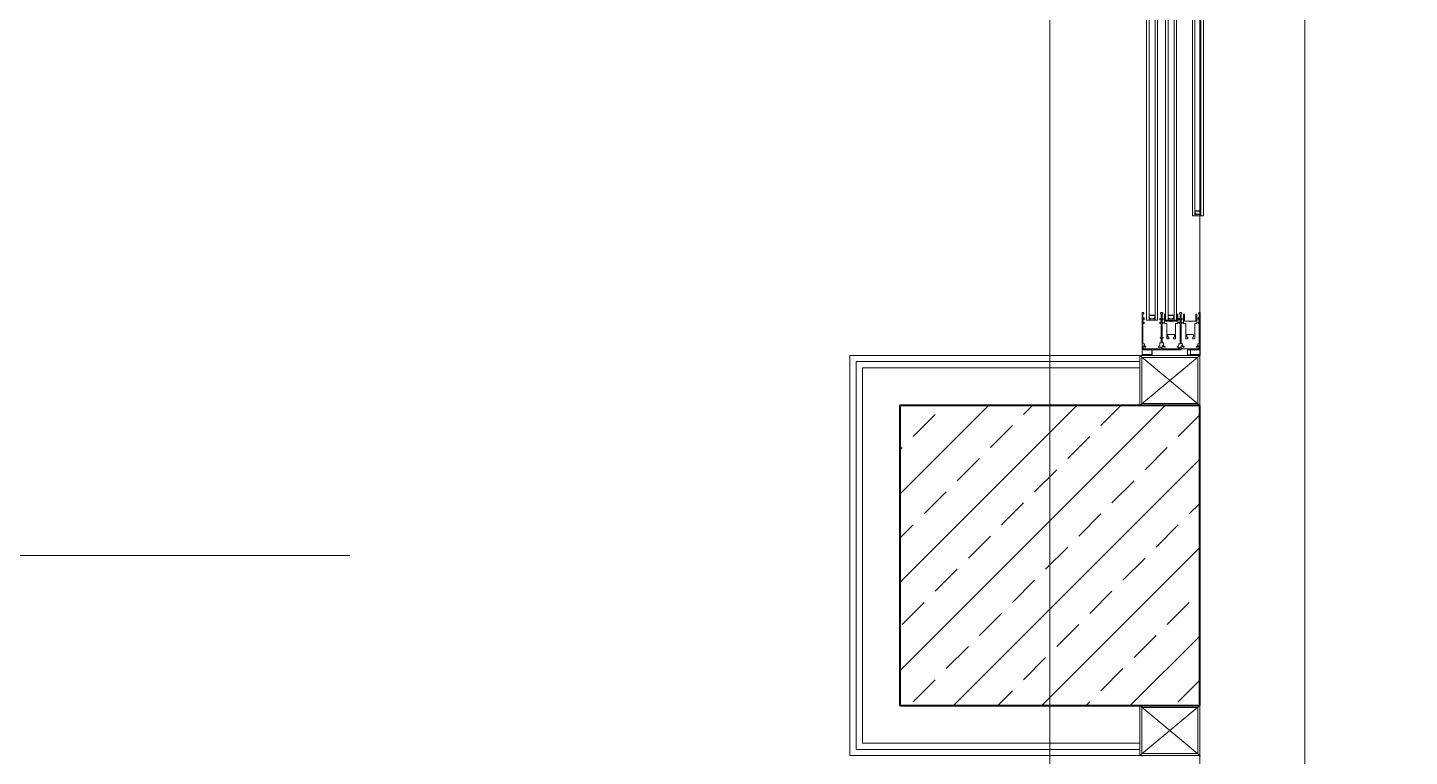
# Model space of a CAD drawing. Header units: centimetres. Extents: x 405464 to 563355, y 50011 to 66875.
# Drawn here: x 518093.8 to 518370.2, y 54729.2 to 54874.9 of the extents above; entities that cross this region are included whole.
import ezdxf
from ezdxf.enums import TextEntityAlignment as Align

# ---------------------------------------------------------------- set-up
doc = ezdxf.new("R2010")
doc.units = ezdxf.units.CM
doc.linetypes.add('DASHDOT', pattern=[25.4, 12.7, -6.35, 0, -6.35])
doc.layers.get('0').update_dxf_attribs({"lineweight": 9})
for name, color, linetype, lineweight in [('0-KRCN-MİMARİ-220526', 8, 'Continuous', 9), ('A_Aks', 30, 'DASHDOT', 9), ('A_Betonarme', 6, 'Continuous', 40), ('A_Betonarme_Tarama', 254, 'Continuous', 9), ('A_Pencere Doğrama-Ex', 140, 'Continuous', 15), ('D_Merkez', 51, 'Continuous', 13), ('D_Profil', 155, 'Continuous', 15), ('G_0.09', 254, 'Continuous', 9), ('M00_Mahal_No$0$MH_Alan', 51, 'Continuous', 9)]:
    doc.layers.add(name, color=color, linetype=linetype, lineweight=lineweight)
doc.layers.add('DV_alçıpanel_duvar_yeni', color=1, linetype='Continuous', lineweight=20, true_color=0xff0000)
doc.styles.add('M00_Mahal_No$0$Kalin01', font='swissk.ttf')
doc.styles.add('M00_Mahal_No$0$Normal', font='swiss.ttf')
doc.styles.add('MAHAL', font='swissc.ttf')

# ---------------------------------------------------------------- blocks, each defined once
blk = doc.blocks.new('1_etap')
at = {"color": 8}
for p, q in [((1428.46, 2498.52), (1428.46, 2490.17)), ((1428.65, 2498.55), (1428.49, 2498.55)), ((1428.64, 2498.22), (1428.78, 2498.36)), ((1428.64, 2497.38), (1428.64, 2498.22)), ((1428.64, 2496.54), (1428.64, 2497.21)), ((1428.64, 2492.31), (1428.64, 2496.37)), ((1428.78, 2498.43), (1428.67, 2498.54)), ((1428.74, 2497.35), (1428.67, 2497.35)), ((1428.67, 2497.23), (1428.74, 2497.23)), ((1428.74, 2496.51), (1428.67, 2496.51)), ((1428.67, 2496.39), (1428.84, 2496.39)), ((1428.77, 2497.48), (1428.77, 2497.38)), ((1428.77, 2497.21), (1428.77, 2497.11)), ((1428.77, 2496.64), (1428.77, 2496.54)), ((1428.84, 2497.5), (1428.79, 2497.5)), ((1428.79, 2497.08), (1428.84, 2497.08)), ((1428.84, 2496.66), (1428.79, 2496.66)), ((1428.89, 2497.13), (1428.89, 2497.45)), ((1428.89, 2496.44), (1428.89, 2496.61)), ((1432.03, 2497.13), (1432.03, 2497.35)), ((1432.03, 2497.35), (1432.25, 2497.35)), ((1432.03, 2496.44), (1432.03, 2496.61)), ((1432.13, 2497.08), (1432.08, 2497.08)), ((1432.08, 2496.66), (1432.13, 2496.66)), ((1432.25, 2496.39), (1432.08, 2496.39)), ((1432.14, 2498.43), (1432.25, 2498.54)), ((1432.28, 2498.22), (1432.14, 2498.36)), ((1432.15, 2497.21), (1432.15, 2497.11)), ((1432.15, 2496.64), (1432.15, 2496.54)), ((1432.25, 2497.23), (1432.18, 2497.23)), ((1432.18, 2496.51), (1432.25, 2496.51)), ((1432.27, 2498.55), (1432.46, 2498.55)), ((1432.28, 2497.38), (1432.28, 2498.22)), ((1432.28, 2496.54), (1432.28, 2497.21)), ((1432.28, 2493.58), (1432.28, 2496.37)), ((1432.59, 2498.36), (1432.46, 2498.22)), ((1432.46, 2497.38), (1432.46, 2498.22)), ((1432.46, 2496.54), (1432.46, 2497.21)), ((1432.46, 2493.58), (1432.46, 2496.37)), ((1432.48, 2498.54), (1432.59, 2498.43)), ((1432.7, 2497.35), (1432.48, 2497.35)), ((1432.48, 2497.23), (1432.56, 2497.23)), ((1432.56, 2496.51), (1432.48, 2496.51)), ((1432.48, 2496.39), (1432.65, 2496.39)), ((1432.58, 2497.21), (1432.58, 2497.11)), ((1432.58, 2496.64), (1432.58, 2496.54)), ((1432.61, 2497.08), (1432.65, 2497.08)), ((1432.65, 2496.66), (1432.61, 2496.66)), ((1432.7, 2497.13), (1432.7, 2497.35)), ((1432.7, 2496.44), (1432.7, 2496.61)), ((1432.95, 2496.4), (1432.95, 2498.2)), ((1433, 2498.25), (1433.13, 2498.25)), ((1433.38, 2496.35), (1433, 2496.35)), ((1433.16, 2498.22), (1433.16, 2496.89)), ((1433.18, 2496.85), (1434.18, 2496.85)), ((1433.38, 2493.37), (1433.38, 2496.35)), ((1434.2, 2496.83), (1434.2, 2496.81)), ((1434.22, 2496.79), (1434.33, 2496.79)), ((1434.35, 2496.81), (1434.35, 2496.83)), ((1434.37, 2496.85), (1435.36, 2496.85)), ((1435.54, 2496.35), (1435.16, 2496.35)), ((1435.16, 2496.35), (1435.16, 2493.37)), ((1435.39, 2496.89), (1435.39, 2498.22)), ((1435.42, 2498.25), (1435.54, 2498.25)), ((1435.59, 2498.2), (1435.59, 2496.4)), ((1436.06, 2497.35), (1435.84, 2497.35)), ((1435.84, 2497.35), (1435.84, 2497.13)), ((1435.84, 2496.61), (1435.84, 2496.44)), ((1435.89, 2497.08), (1435.94, 2497.08)), ((1435.94, 2496.66), (1435.89, 2496.66)), ((1435.89, 2496.39), (1436.06, 2496.39)), ((1435.95, 2498.43), (1436.06, 2498.54)), ((1436.09, 2498.22), (1435.95, 2498.36)), ((1435.96, 2497.11), (1435.96, 2497.21)), ((1435.96, 2496.54), (1435.96, 2496.64)), ((1435.99, 2497.23), (1436.06, 2497.23)), ((1436.06, 2496.51), (1435.99, 2496.51)), ((1436.08, 2498.55), (1436.28, 2498.55)), ((1436.09, 2498.22), (1436.09, 2497.38)), ((1436.09, 2497.21), (1436.09, 2496.54)), ((1436.09, 2496.37), (1436.09, 2492.31)), ((1436.41, 2498.36), (1436.27, 2498.22)), ((1436.27, 2498.22), (1436.27, 2497.37)), ((1436.27, 2497.21), (1436.27, 2496.53)), ((1436.27, 2496.37), (1436.27, 2492.31)), ((1436.29, 2497.35), (1436.51, 2497.35)), ((1436.37, 2497.23), (1436.29, 2497.23)), ((1436.29, 2496.51), (1436.37, 2496.51)), ((1436.46, 2496.39), (1436.29, 2496.39)), ((1436.3, 2498.54), (1436.41, 2498.43)), ((1436.39, 2497.11), (1436.39, 2497.21)), ((1436.39, 2496.54), (1436.39, 2496.64)), ((1436.46, 2497.08), (1436.42, 2497.08)), ((1436.42, 2496.66), (1436.46, 2496.66)), ((1436.51, 2497.35), (1436.51, 2497.13)), ((1436.51, 2496.61), (1436.51, 2496.44)), ((1436.77, 2496.4), (1436.77, 2498.2)), ((1436.82, 2498.25), (1436.94, 2498.25)), ((1437.2, 2496.35), (1436.82, 2496.35)), ((1436.97, 2498.22), (1436.97, 2496.89)), ((1437, 2496.85), (1437.99, 2496.85)), ((1437.2, 2493.37), (1437.2, 2496.35)), ((1438.01, 2496.83), (1438.01, 2496.81)), ((1438.03, 2496.79), (1438.14, 2496.79)), ((1438.16, 2496.81), (1438.16, 2496.83)), ((1438.18, 2496.85), (1439.17, 2496.85)), ((1439.35, 2496.35), (1438.98, 2496.35)), ((1438.98, 2496.35), (1438.98, 2493.37)), ((1439.2, 2496.89), (1439.2, 2498.22)), ((1439.23, 2498.25), (1439.35, 2498.25)), ((1439.4, 2498.2), (1439.4, 2496.4)), ((1439.66, 2497.13), (1439.66, 2497.45)), ((1439.66, 2496.44), (1439.66, 2496.61)), ((1439.71, 2497.5), (1439.75, 2497.5)), ((1439.75, 2497.08), (1439.71, 2497.08)), ((1439.71, 2496.66), (1439.75, 2496.66)), ((1439.88, 2496.39), (1439.71, 2496.39)), ((1439.77, 2498.43), (1439.88, 2498.54)), ((1439.9, 2498.22), (1439.77, 2498.36)), ((1439.78, 2497.48), (1439.78, 2497.38)), ((1439.78, 2497.21), (1439.78, 2497.11)), ((1439.78, 2496.64), (1439.78, 2496.54)), ((1439.8, 2497.35), (1439.88, 2497.35)), ((1439.88, 2497.23), (1439.8, 2497.23)), ((1439.8, 2496.51), (1439.88, 2496.51)), ((1439.9, 2498.55), (1440.06, 2498.55)), ((1439.9, 2497.38), (1439.9, 2498.22)), ((1439.9, 2496.54), (1439.9, 2497.21)), ((1439.9, 2492.31), (1439.9, 2496.37)), ((1440.08, 2498.52), (1440.08, 2490.17)), ((1432.08, 2493.43), (1432.08, 2493.53)), ((1432.1, 2493.56), (1432.25, 2493.56)), ((1432.25, 2493.41), (1432.1, 2493.41)), ((1432.28, 2492.51), (1432.28, 2493.38)), ((1432.46, 2492.51), (1432.46, 2493.38)), ((1432.63, 2493.56), (1432.48, 2493.56)), ((1432.48, 2493.41), (1432.63, 2493.41)), ((1432.66, 2493.43), (1432.66, 2493.53)), ((1433.76, 2493.3), (1433.45, 2493.3)), ((1434.94, 2494.16), (1433.6, 2494.16)), ((1433.6, 2494.16), (1433.6, 2493.68)), ((1433.63, 2493.66), (1433.76, 2493.66)), ((1433.78, 2493.64), (1433.78, 2493.32)), ((1434.76, 2493.32), (1434.76, 2493.64)), ((1434.79, 2493.66), (1434.92, 2493.66)), ((1435.09, 2493.3), (1434.79, 2493.3)), ((1434.94, 2493.97), (1434.94, 2494.16)), ((1434.97, 2493.91), (1434.94, 2493.96)), ((1434.94, 2493.87), (1434.97, 2493.91)), ((1434.94, 2493.68), (1434.94, 2493.85)), ((1437.57, 2493.3), (1437.27, 2493.3)), ((1438.76, 2494.16), (1437.42, 2494.16)), ((1437.42, 2494.16), (1437.42, 2493.68)), ((1437.44, 2493.66), (1437.57, 2493.66)), ((1437.6, 2493.64), (1437.6, 2493.32)), ((1438.58, 2493.32), (1438.58, 2493.64)), ((1438.6, 2493.66), (1438.73, 2493.66)), ((1438.91, 2493.3), (1438.6, 2493.3)), ((1438.76, 2493.97), (1438.76, 2494.16)), ((1438.79, 2493.91), (1438.76, 2493.96)), ((1438.76, 2493.87), (1438.79, 2493.91)), ((1438.76, 2493.68), (1438.76, 2493.85)), ((1428.64, 2491.13), (1428.64, 2491.9)), ((1428.65, 2491.48), (1428.65, 2491.24)), ((1428.66, 2491.22), (1428.74, 2491.13)), ((1428.87, 2492.28), (1428.67, 2492.28)), ((1428.67, 2491.93), (1428.76, 2491.93)), ((1429.54, 2491.11), (1428.67, 2491.11)), ((1428.78, 2491.51), (1428.68, 2491.51)), ((1428.76, 2491.13), (1429.58, 2491.13)), ((1428.8, 2491.33), (1428.8, 2491.48)), ((1429.59, 2491.31), (1428.83, 2491.31)), ((1428.92, 2492.24), (1428.89, 2492.27)), ((1428.93, 2492.08), (1428.93, 2492.22)), ((1429.07, 2491.63), (1429.18, 2491.63)), ((1429.23, 2491.68), (1429.23, 2491.73)), ((1429.64, 2491.28), (1429.6, 2491.3)), ((1429.68, 2491.3), (1429.64, 2491.28)), ((1430.68, 2491.31), (1429.69, 2491.31)), ((1429.7, 2491.13), (1430.48, 2491.13)), ((1430.22, 2491.11), (1429.74, 2491.11)), ((1430.38, 2491.01), (1430.23, 2491.1)), ((1430.4, 2490.26), (1430.4, 2490.99)), ((1430.5, 2491.1), (1430.5, 2490.15)), ((1430.7, 2491.13), (1430.7, 2491.28)), ((1430.73, 2491.21), (1430.73, 2491.26)), ((1436.24, 2491.11), (1430.73, 2491.11)), ((1430.76, 2491.29), (1431.18, 2491.29)), ((1436.06, 2491.11), (1430.83, 2491.11)), ((1431.19, 2491.28), (1431.24, 2491.26)), ((1431.24, 2491.26), (1431.28, 2491.28)), ((1431.29, 2491.29), (1432.25, 2491.29)), ((1431.69, 2491.68), (1431.69, 2491.73)), ((1432.25, 2491.63), (1431.74, 2491.63)), ((1431.99, 2492.44), (1432.03, 2492.47)), ((1431.99, 2492.08), (1431.99, 2492.42)), ((1432.05, 2492.48), (1432.25, 2492.48)), ((1432.28, 2491.31), (1432.28, 2491.6)), ((1432.46, 2491.31), (1432.46, 2491.9)), ((1432.69, 2492.48), (1432.48, 2492.48)), ((1432.48, 2491.93), (1432.57, 2491.93)), ((1434.22, 2491.29), (1432.48, 2491.29)), ((1432.74, 2492.44), (1432.7, 2492.47)), ((1432.75, 2492.08), (1432.75, 2492.42)), ((1432.89, 2491.63), (1433, 2491.63)), ((1433.05, 2491.68), (1433.05, 2491.73)), ((1434.27, 2491.26), (1434.23, 2491.28)), ((1434.31, 2491.28), (1434.27, 2491.26)), ((1435.76, 2491.29), (1434.33, 2491.29)), ((1435.5, 2491.73), (1435.5, 2491.68)), ((1435.55, 2491.63), (1435.76, 2491.63)), ((1435.79, 2491.6), (1435.79, 2491.31)), ((1435.8, 2492.22), (1435.8, 2492.08)), ((1435.84, 2492.27), (1435.81, 2492.24)), ((1436.06, 2492.28), (1435.86, 2492.28)), ((1435.94, 2491.47), (1435.94, 2491.29)), ((1435.94, 2491.29), (1435.94, 2491.28)), ((1436.2, 2491.59), (1435.96, 2491.5)), ((1435.97, 2491.26), (1436.03, 2491.26)), ((1436.06, 2491.26), (1436.15, 2491.29)), ((1436.19, 2491.14), (1436.12, 2491.11)), ((1436.26, 2491.47), (1436.26, 2491.13)), ((1436.29, 2491.47), (1436.26, 2491.47)), ((1436.27, 2491.9), (1436.27, 2491.68)), ((1436.29, 2492.28), (1436.5, 2492.28)), ((1436.39, 2491.93), (1436.29, 2491.93)), ((1438.57, 2491.31), (1436.46, 2491.31)), ((1436.52, 2492.27), (1436.55, 2492.24)), ((1436.56, 2492.22), (1436.56, 2492.08)), ((1436.81, 2491.63), (1436.7, 2491.63)), ((1436.86, 2491.73), (1436.86, 2491.68)), ((1437.53, 2490.15), (1437.53, 2491.1)), ((1437.56, 2491.13), (1438.84, 2491.13)), ((1438.15, 2490.26), (1438.15, 2490.99)), ((1438.16, 2491.01), (1438.32, 2491.1)), ((1438.33, 2491.11), (1438.81, 2491.11)), ((1438.63, 2491.28), (1438.59, 2491.3)), ((1438.67, 2491.3), (1438.63, 2491.28)), ((1439.72, 2491.31), (1438.68, 2491.31)), ((1438.96, 2491.13), (1439.78, 2491.13)), ((1439, 2491.11), (1439.88, 2491.11)), ((1439.31, 2491.68), (1439.31, 2491.73)), ((1439.47, 2491.63), (1439.36, 2491.63)), ((1439.61, 2492.08), (1439.61, 2492.22)), ((1439.62, 2492.24), (1439.66, 2492.27)), ((1439.67, 2492.28), (1439.88, 2492.28)), ((1439.74, 2491.48), (1439.74, 2491.33)), ((1439.87, 2491.51), (1439.77, 2491.51)), ((1439.88, 2491.93), (1439.79, 2491.93)), ((1439.8, 2491.13), (1439.89, 2491.22)), ((1439.89, 2491.24), (1439.89, 2491.48)), ((1439.9, 2491.13), (1439.9, 2491.9)), ((1428.46, 2490.02), (1428.46, 2489.97)), ((1428.55, 2490.12), (1428.47, 2490.03)), ((1428.49, 2490.15), (1429.14, 2490.15)), ((1428.49, 2489.95), (1430.54, 2489.95)), ((1429.18, 2490.13), (1428.57, 2490.13)), ((1430.48, 2490.13), (1429.3, 2490.13)), ((1429.34, 2490.15), (1430.22, 2490.15)), ((1430.23, 2490.15), (1430.38, 2490.24)), ((1430.55, 2489.95), (1430.59, 2489.97)), ((1430.62, 2489.97), (1430.66, 2489.95)), ((1430.67, 2489.95), (1433.34, 2489.95)), ((1433.35, 2489.95), (1433.39, 2489.97)), ((1433.41, 2489.97), (1433.45, 2489.95)), ((1433.46, 2489.95), (1435.07, 2489.95)), ((1435.08, 2489.95), (1435.12, 2489.97)), ((1435.14, 2489.97), (1435.18, 2489.95)), ((1435.19, 2489.95), (1436.87, 2489.95)), ((1436.88, 2489.95), (1436.92, 2489.97)), ((1436.94, 2489.97), (1436.98, 2489.95)), ((1436.99, 2489.95), (1440.06, 2489.95)), ((1439.24, 2490.13), (1437.56, 2490.13)), ((1438.32, 2490.15), (1438.16, 2490.24)), ((1439.21, 2490.15), (1438.33, 2490.15)), ((1439.97, 2490.13), (1439.36, 2490.13)), ((1440.06, 2490.15), (1439.4, 2490.15)), ((1440.08, 2490.03), (1439.99, 2490.12)), ((1440.08, 2489.97), (1440.08, 2490.02)), ((1428.46, 2409.96), (1428.46, 2410.01)), ((1428.55, 2409.86), (1428.47, 2409.94)), ((1428.49, 2410.03), (1430.54, 2410.03)), ((1430.55, 2410.03), (1430.59, 2410.01)), ((1430.62, 2410.01), (1430.66, 2410.03)), ((1430.67, 2410.03), (1433.34, 2410.03)), ((1433.35, 2410.03), (1433.39, 2410.01)), ((1433.41, 2410.01), (1433.45, 2410.03)), ((1433.46, 2410.03), (1435.07, 2410.03)), ((1435.08, 2410.03), (1435.12, 2410.01)), ((1435.14, 2410.01), (1435.18, 2410.03)), ((1435.19, 2410.03), (1436.87, 2410.03)), ((1436.88, 2410.03), (1436.92, 2410.01)), ((1436.94, 2410.01), (1436.98, 2410.03)), ((1436.99, 2410.03), (1440.06, 2410.03)), ((1440.08, 2409.94), (1439.99, 2409.86)), ((1440.08, 2410.01), (1440.08, 2409.96))]:
    blk.add_line(p, q, dxfattribs=at)
for points in [[(1439.03, 2517.87), (1439.03, 2886.48), (1438.53, 2886.48), (1438.53, 2517.87)], [(1440.73, 2517.87), (1440.73, 2886.48), (1440.23, 2886.48), (1440.23, 2517.87)], [(1429.86, 2497), (1429.86, 2865.6), (1429.36, 2865.6), (1429.36, 2497)], [(1431.56, 2497), (1431.56, 2865.6), (1431.06, 2865.6), (1431.06, 2497)], [(1433.67, 2497), (1433.67, 2865.6), (1433.17, 2865.6), (1433.17, 2497)], [(1435.37, 2497), (1435.37, 2865.6), (1434.87, 2865.6), (1434.87, 2497)], [(1440.23, 2518.37), (1439.93, 2518.17), (1439.33, 2518.17), (1439.03, 2518.37), (1439.03, 2518.87), (1440.23, 2518.87)], [(1439.03, 2517.87), (1439.03, 2518.17), (1440.23, 2518.17), (1440.23, 2517.87)], [(1440.2, 2518.39), (1439.92, 2518.2), (1439.34, 2518.2), (1439.06, 2518.39), (1439.06, 2518.84), (1440.2, 2518.84)], [(1431.06, 2497.5), (1430.76, 2497.3), (1430.16, 2497.3), (1429.86, 2497.5), (1429.86, 2498), (1431.06, 2498)], [(1429.86, 2497), (1429.86, 2497.3), (1431.06, 2497.3), (1431.06, 2497)], [(1431.03, 2497.51), (1430.75, 2497.33), (1430.17, 2497.33), (1429.89, 2497.51), (1429.89, 2497.97), (1431.03, 2497.97)], [(1434.87, 2497.5), (1434.57, 2497.3), (1433.97, 2497.3), (1433.67, 2497.5), (1433.67, 2498), (1434.87, 2498)], [(1433.67, 2497), (1433.67, 2497.3), (1434.87, 2497.3), (1434.87, 2497)], [(1434.84, 2497.51), (1434.56, 2497.33), (1433.98, 2497.33), (1433.7, 2497.51), (1433.7, 2497.97), (1434.84, 2497.97)]]:
    blk.add_lwpolyline(points, close=True, dxfattribs=at)
at = {"color": 8, "ltscale": 40}
for points in [[(1440, 2480), (1428, 2480), (1428, 2490), (1440, 2490)], [(1440, 2410.03), (1428, 2410.03), (1428, 2420.03), (1440, 2420.03)]]:
    blk.add_lwpolyline(points, close=True, dxfattribs=at)
at = {"color": 8}
for centre, radius, start, end in [((1428.49, 2498.52), 0.025, 90, 180), ((1428.67, 2497.38), 0.025, 180, 270), ((1428.67, 2497.21), 0.025, 90, 180), ((1428.67, 2496.54), 0.025, 180, 270), ((1428.67, 2496.37), 0.025, 90, 180), ((1428.65, 2498.52), 0.025, 45.971, 90), ((1428.74, 2497.38), 0.025, 270, 360), ((1428.74, 2497.21), 0.025, 0, 90), ((1428.74, 2496.54), 0.025, 270, 0), ((1428.79, 2497.48), 0.025, 90, 180), ((1428.79, 2497.11), 0.025, 180, 270), ((1428.79, 2496.64), 0.025, 90, 180), ((1428.74, 2498.39), 0.05, 315, 45.971), ((1428.84, 2497.45), 0.05, 0, 90), ((1428.84, 2497.13), 0.05, 270, 0), ((1428.84, 2496.61), 0.05, 360, 90), ((1428.84, 2496.44), 0.05, 270, 0), ((1432.08, 2497.13), 0.05, 180, 270), ((1432.08, 2496.61), 0.05, 90, 180), ((1432.08, 2496.44), 0.05, 180, 270), ((1432.17, 2498.4), 0.05, 134.029, 225), ((1432.13, 2497.11), 0.025, 270, 0), ((1432.13, 2496.64), 0.025, 0, 90), ((1432.18, 2497.21), 0.025, 90, 180), ((1432.18, 2496.54), 0.025, 180, 270), ((1432.27, 2498.52), 0.025, 90, 134.029), ((1432.25, 2497.38), 0.025, 270, 359.9875), ((1432.25, 2497.21), 0.025, 0, 90), ((1432.25, 2496.54), 0.025, 270, 0), ((1432.25, 2496.37), 0.025, 0, 90), ((1432.46, 2498.52), 0.025, 45.971, 90), ((1432.48, 2497.38), 0.025, 180, 270), ((1432.48, 2497.21), 0.025, 90, 180), ((1432.48, 2496.54), 0.025, 180, 270), ((1432.48, 2496.37), 0.025, 90, 180), ((1432.56, 2497.21), 0.025, 0, 90), ((1432.56, 2496.54), 0.025, 270, 0), ((1432.61, 2497.11), 0.025, 180, 270), ((1432.61, 2496.64), 0.025, 90, 180), ((1432.56, 2498.4), 0.05, 315, 45.971), ((1432.65, 2497.13), 0.05, 270, 0), ((1432.65, 2496.61), 0.05, 0, 90), ((1432.65, 2496.44), 0.05, 270, 0), ((1433, 2498.2), 0.05, 90.0013, 179.9993), ((1433, 2496.4), 0.05, 180, 270), ((1433.13, 2498.22), 0.03, 0, 90), ((1433.16, 2496.86), 0.0195, 127.9912, 307.9912), ((1433.14, 2496.89), 0.02, 320.3363, 0), ((1433.18, 2496.83), 0.02, 90, 115.646), ((1434.18, 2496.83), 0.02, 0, 90), ((1434.22, 2496.81), 0.02, 180, 270), ((1434.33, 2496.81), 0.02, 270, 0), ((1434.37, 2496.83), 0.02, 90, 180), ((1435.36, 2496.83), 0.02, 64.354, 90), ((1435.38, 2496.86), 0.0195, 232.0088, 52.0088), ((1435.42, 2498.22), 0.03, 90, 180), ((1435.41, 2496.89), 0.02, 180, 219.6637), ((1435.54, 2498.2), 0.05, 0, 90), ((1435.54, 2496.4), 0.05, 270, 0), ((1435.89, 2497.13), 0.05, 180, 270), ((1435.89, 2496.61), 0.05, 90, 180), ((1435.89, 2496.44), 0.05, 180, 270), ((1435.99, 2498.4), 0.05, 134.029, 225), ((1435.94, 2497.11), 0.025, 270, 0), ((1435.94, 2496.64), 0.025, 0, 90), ((1435.99, 2497.21), 0.025, 90, 180), ((1435.99, 2496.54), 0.025, 180, 270), ((1436.08, 2498.52), 0.025, 90, 134.029), ((1436.06, 2497.38), 0.025, 270, 0), ((1436.06, 2497.21), 0.025, 0, 90), ((1436.06, 2496.54), 0.025, 270, 0), ((1436.06, 2496.37), 0.025, 0, 90), ((1436.29, 2497.38), 0.025, 183.7532, 270), ((1436.29, 2497.21), 0.025, 90, 176.2469), ((1436.29, 2496.54), 0.025, 183.7531, 270), ((1436.29, 2496.37), 0.025, 90, 176.2469), ((1436.28, 2498.52), 0.025, 45.9709, 89.9999), ((1436.37, 2497.21), 0.025, 0, 90), ((1436.37, 2496.54), 0.025, 270, 0), ((1436.42, 2497.11), 0.025, 180, 270), ((1436.42, 2496.64), 0.025, 90, 180), ((1436.37, 2498.4), 0.05, 315, 45.971), ((1436.46, 2497.13), 0.05, 270, 0), ((1436.46, 2496.61), 0.05, 0, 90), ((1436.46, 2496.44), 0.05, 270, 0), ((1436.82, 2498.2), 0.05, 90.0013, 179.9993), ((1436.82, 2496.4), 0.05, 180, 270), ((1436.94, 2498.22), 0.03, 0, 90), ((1436.98, 2496.86), 0.0195, 127.9912, 307.9912), ((1436.95, 2496.89), 0.02, 320.3363, 0), ((1437, 2496.83), 0.02, 90, 115.646), ((1437.99, 2496.83), 0.02, 0, 90), ((1438.03, 2496.81), 0.02, 180, 270), ((1438.14, 2496.81), 0.02, 270, 0), ((1438.18, 2496.83), 0.02, 90, 180), ((1439.17, 2496.83), 0.02, 64.354, 90), ((1439.19, 2496.86), 0.0195, 232.0088, 52.0088), ((1439.23, 2498.22), 0.03, 90, 180), ((1439.22, 2496.89), 0.02, 180, 219.6637), ((1439.35, 2498.2), 0.05, 0, 90), ((1439.35, 2496.4), 0.05, 270, 0), ((1439.71, 2497.45), 0.05, 90, 180), ((1439.71, 2497.13), 0.05, 180, 270), ((1439.71, 2496.61), 0.05, 90, 180), ((1439.71, 2496.44), 0.05, 180, 270), ((1439.8, 2498.39), 0.05, 134.029, 225), ((1439.75, 2497.48), 0.025, 360, 90), ((1439.75, 2497.11), 0.025, 270, 0), ((1439.75, 2496.64), 0.025, 0, 90), ((1439.8, 2497.38), 0.025, 180, 270), ((1439.8, 2497.21), 0.025, 90, 180), ((1439.8, 2496.54), 0.025, 180, 270), ((1439.9, 2498.52), 0.025, 90, 134.029), ((1439.88, 2497.38), 0.025, 270, 360), ((1439.88, 2497.21), 0.025, 360, 90), ((1439.88, 2496.54), 0.025, 270, 0), ((1439.88, 2496.37), 0.025, 0, 90), ((1440.06, 2498.52), 0.025, 0, 90), ((1432.1, 2493.53), 0.025, 90, 180), ((1432.1, 2493.43), 0.025, 180, 270), ((1432.25, 2493.58), 0.025, 270, 0), ((1432.25, 2493.38), 0.025, 0, 90), ((1432.48, 2493.58), 0.025, 180, 270), ((1432.48, 2493.38), 0.025, 90, 180), ((1432.63, 2493.53), 0.025, 0, 90), ((1432.63, 2493.43), 0.025, 270, 0), ((1433.45, 2493.37), 0.07, 180, 270), ((1433.63, 2493.68), 0.025, 180, 273), ((1433.76, 2493.64), 0.025, 0, 93), ((1433.76, 2493.32), 0.025, 270, 0), ((1434.79, 2493.64), 0.025, 87, 180), ((1434.79, 2493.32), 0.025, 180, 270), ((1434.92, 2493.68), 0.025, 267, 0), ((1434.97, 2493.97), 0.025, 180, 209), ((1434.97, 2493.85), 0.025, 151, 180), ((1435.09, 2493.37), 0.07, 270, 0), ((1437.27, 2493.37), 0.07, 180, 270), ((1437.44, 2493.68), 0.025, 180, 273), ((1437.57, 2493.64), 0.025, 0, 93), ((1437.57, 2493.32), 0.025, 270, 0), ((1438.6, 2493.64), 0.025, 87, 180), ((1438.6, 2493.32), 0.025, 180, 270), ((1438.73, 2493.68), 0.025, 267, 0), ((1438.78, 2493.97), 0.025, 180, 209), ((1438.78, 2493.85), 0.025, 151, 180), ((1438.91, 2493.37), 0.07, 270, 0), ((1428.67, 2492.31), 0.025, 180, 270), ((1428.67, 2491.9), 0.025, 90, 179.9922), ((1428.67, 2491.13), 0.025, 180, 270), ((1428.68, 2491.48), 0.025, 90, 180), ((1428.68, 2491.24), 0.025, 180, 225), ((1428.76, 2491.15), 0.025, 225, 270), ((1428.76, 2491.9), 0.025, 20.2755, 90), ((1429.23, 2492.08), 0.48, 200.2755, 248.4711), ((1428.78, 2491.48), 0.025, 0, 90), ((1428.83, 2491.33), 0.025, 180, 270), ((1428.87, 2492.26), 0.025, 45, 90), ((1428.91, 2492.22), 0.025, 0, 45), ((1429.23, 2492.08), 0.3, 180, 261.7868), ((1429.07, 2491.68), 0.05, 248.4711, 270), ((1429.18, 2491.68), 0.05, 270, 0), ((1429.18, 2491.73), 0.05, 360, 81.7868), ((1429.54, 2491.06), 0.05, 35.6853, 90), ((1429.58, 2491.1), 0.025, 22.6199, 90), ((1429.64, 2491.13), 0.07, 215.6853, 324.3147), ((1429.59, 2491.28), 0.025, 61.9906, 90), ((1429.64, 2491.13), 0.04, 202.6199, 337.3801), ((1429.69, 2491.28), 0.025, 90, 118.0094), ((1429.7, 2491.1), 0.025, 90, 157.3801), ((1429.74, 2491.06), 0.05, 90, 144.3147), ((1430.22, 2491.08), 0.025, 60, 90), ((1430.37, 2490.99), 0.025, 0, 60), ((1430.48, 2491.1), 0.025, 0, 90), ((1430.68, 2491.28), 0.025, 0, 90), ((1430.73, 2491.13), 0.025, 180, 270), ((1430.76, 2491.26), 0.025, 90, 180), ((1430.83, 2491.21), 0.1, 180, 270), ((1431.18, 2491.26), 0.025, 62, 90), ((1431.29, 2491.26), 0.025, 90, 118), ((1431.74, 2491.73), 0.05, 98.2132, 180), ((1431.74, 2491.68), 0.05, 180, 270), ((1431.69, 2492.08), 0.3, 278.2132, 0), ((1432.01, 2492.42), 0.025, 135, 180), ((1432.05, 2492.46), 0.025, 90, 135), ((1432.25, 2492.51), 0.025, 270, 0), ((1432.25, 2491.6), 0.025, 0, 90), ((1432.25, 2491.31), 0.025, 270, 0), ((1432.48, 2492.51), 0.025, 180, 270), ((1432.48, 2491.9), 0.025, 90, 179.9923), ((1432.48, 2491.31), 0.025, 179.9923, 270), ((1432.57, 2491.9), 0.025, 20.2755, 90), ((1433.05, 2492.08), 0.48, 200.2755, 248.4711), ((1432.69, 2492.46), 0.025, 45, 90), ((1432.72, 2492.42), 0.025, 360, 45), ((1433.05, 2492.08), 0.3, 180, 261.7868), ((1432.89, 2491.68), 0.05, 248.4711, 270), ((1433, 2491.73), 0.05, 360, 81.7868), ((1433, 2491.68), 0.05, 270, 360), ((1434.22, 2491.26), 0.025, 62, 90), ((1434.33, 2491.26), 0.025, 90, 118), ((1435.55, 2491.73), 0.05, 98.2132, 180), ((1435.55, 2491.68), 0.05, 180, 270), ((1435.5, 2492.08), 0.3, 278.2132, 0), ((1435.76, 2491.6), 0.025, 0, 90), ((1435.76, 2491.31), 0.025, 270, 0), ((1435.82, 2492.22), 0.025, 135, 180), ((1435.86, 2492.26), 0.025, 90, 135), ((1435.97, 2491.47), 0.025, 110.0323, 180.0323), ((1435.97, 2491.28), 0.025, 180.0323, 270.0323), ((1436.03, 2491.36), 0.1, 270.0323, 286.2382), ((1436.06, 2492.31), 0.025, 270, 0), ((1436.06, 2491.31), 0.2, 270, 286.2382), ((1436.17, 2491.21), 0.0788, 286.2382, 106.2382), ((1436.17, 2491.68), 0.1, 290.0323, 0.0323), ((1436.24, 2491.13), 0.025, 270, 0), ((1436.29, 2492.31), 0.025, 180, 270), ((1436.29, 2491.9), 0.025, 90.0323, 180.0323), ((1436.29, 2491.32), 0.15, 4.9171, 90), ((1436.39, 2491.9), 0.025, 20.3078, 90.0323), ((1436.86, 2492.08), 0.48, 200.3078, 248.5034), ((1436.46, 2491.33), 0.025, 184.9171, 270), ((1436.5, 2492.26), 0.025, 45, 90), ((1436.53, 2492.22), 0.025, 360, 45), ((1436.86, 2492.08), 0.3, 180, 240.3036), ((1436.7, 2491.68), 0.05, 248.5034, 270.0323), ((1436.86, 2492.08), 0.3, 240.4135, 261.8191), ((1436.81, 2491.68), 0.05, 270.0323, 0.0323), ((1436.81, 2491.73), 0.05, 0.0323, 81.8191), ((1437.56, 2491.1), 0.025, 90, 180), ((1438.17, 2490.99), 0.025, 120, 180), ((1438.33, 2491.08), 0.025, 90, 120), ((1438.57, 2491.28), 0.025, 61.9906, 90), ((1438.68, 2491.28), 0.025, 90, 118.0094), ((1438.81, 2491.06), 0.05, 35.6853, 90), ((1438.84, 2491.1), 0.025, 22.6199, 90), ((1438.9, 2491.13), 0.07, 215.6853, 324.3147), ((1438.9, 2491.13), 0.04, 202.6199, 337.3801), ((1438.96, 2491.1), 0.025, 90, 157.3801), ((1439, 2491.06), 0.05, 90, 144.3147), ((1439.36, 2491.73), 0.05, 98.2132, 180), ((1439.36, 2491.68), 0.05, 180, 270), ((1439.31, 2492.08), 0.3, 278.2132, 0), ((1439.47, 2491.68), 0.05, 270, 291.5289), ((1439.31, 2492.08), 0.48, 291.5289, 339.7245), ((1439.64, 2492.22), 0.025, 135, 180), ((1439.67, 2492.26), 0.025, 90, 135), ((1439.72, 2491.33), 0.025, 270, 0), ((1439.77, 2491.48), 0.025, 90, 180), ((1439.79, 2491.9), 0.025, 90, 159.7245), ((1439.78, 2491.15), 0.025, 270, 315), ((1439.87, 2491.48), 0.025, 0, 90), ((1439.88, 2492.31), 0.025, 270, 0), ((1439.88, 2491.9), 0.025, 0.0078, 90), ((1439.88, 2491.13), 0.025, 270, 0), ((1439.87, 2491.24), 0.025, 315, 0), ((1428.49, 2490.17), 0.025, 180, 270), ((1428.49, 2490.02), 0.025, 135, 180), ((1428.49, 2489.97), 0.025, 180, 270), ((1428.57, 2490.1), 0.025, 90, 135), ((1429.14, 2490.2), 0.05, 270, 324.3147), ((1429.24, 2490.13), 0.07, 35.6853, 144.3147), ((1429.18, 2490.15), 0.025, 270, 337.3801), ((1429.24, 2490.13), 0.04, 22.6199, 157.3801), ((1429.3, 2490.15), 0.025, 202.6199, 270), ((1429.34, 2490.2), 0.05, 215.6853, 270), ((1430.22, 2490.17), 0.025, 270, 300), ((1430.37, 2490.26), 0.025, 300, 0), ((1430.48, 2490.15), 0.025, 270, 0), ((1430.54, 2489.97), 0.025, 270, 298), ((1430.6, 2489.95), 0.025, 62, 118), ((1430.67, 2489.97), 0.025, 242, 270), ((1433.34, 2489.97), 0.025, 270, 298), ((1433.4, 2489.95), 0.025, 62, 118), ((1433.46, 2489.97), 0.025, 242, 270), ((1435.07, 2489.97), 0.025, 270, 298), ((1435.13, 2489.95), 0.025, 62, 118), ((1435.19, 2489.97), 0.025, 242, 270), ((1436.87, 2489.97), 0.025, 270, 298), ((1436.93, 2489.95), 0.025, 62, 118), ((1436.99, 2489.97), 0.025, 242, 270), ((1437.56, 2490.15), 0.025, 180, 270), ((1438.17, 2490.26), 0.025, 180, 240), ((1438.33, 2490.17), 0.025, 240, 270), ((1439.21, 2490.2), 0.05, 270, 324.3147), ((1439.24, 2490.15), 0.025, 270, 337.3801), ((1439.3, 2490.13), 0.07, 35.6853, 144.3147), ((1439.3, 2490.13), 0.04, 22.6199, 157.3801), ((1439.36, 2490.15), 0.025, 202.6199, 270), ((1439.4, 2490.2), 0.05, 215.6853, 270), ((1439.97, 2490.1), 0.025, 45, 90), ((1440.06, 2490.17), 0.025, 270, 0), ((1440.06, 2489.97), 0.025, 270, 0), ((1440.06, 2490.02), 0.025, 0, 45), ((1428.49, 2410.01), 0.025, 90, 180), ((1428.49, 2409.96), 0.025, 180, 225), ((1428.57, 2409.88), 0.025, 225, 270), ((1430.54, 2410.01), 0.025, 62, 90), ((1430.6, 2410.03), 0.025, 242, 298), ((1430.67, 2410.01), 0.025, 90, 118), ((1433.34, 2410.01), 0.025, 62, 90), ((1433.4, 2410.03), 0.025, 242, 298), ((1433.46, 2410.01), 0.025, 90, 118), ((1435.07, 2410.01), 0.025, 62, 90), ((1435.13, 2410.03), 0.025, 242, 298), ((1435.19, 2410.01), 0.025, 90, 118), ((1436.87, 2410.01), 0.025, 62, 90), ((1436.93, 2410.03), 0.025, 242, 298), ((1436.99, 2410.01), 0.025, 90, 118), ((1439.97, 2409.88), 0.025, 270, 315), ((1440.06, 2410.01), 0.025, 0, 90), ((1440.06, 2409.96), 0.025, 315, 0)]:
    blk.add_arc(centre, radius, start, end, dxfattribs=at)
at = {"layer": 'A_Aks', "color": 8, "ltscale": 100}
for p, q in [((1410, -588.11), (1410, 5066.95)), ((1410, -588.11), (1410, 5066.95)), ((0, 2450), (1911.91, 2450)), ((0, 2450), (1911.91, 2450))]:
    blk.add_line(p, q, dxfattribs=at)
at = {"layer": 'A_Betonarme', "color": 8}
for p, q in [((1440, 2480), (1380, 2480)), ((1380, 2480), (1380, 2420)), ((1440, 2420), (1440, 2480)), ((1380, 2420), (1440, 2420))]:
    blk.add_line(p, q, dxfattribs=at)
at = {"layer": 'A_Betonarme_Tarama', "color": 8, "linetype": 'Continuous'}
for p, q in [((1380, 2479.96), (1380.04, 2480)), ((1380, 2462.28), (1397.72, 2480)), ((1380, 2444.61), (1415.39, 2480)), ((1380, 2426.93), (1433.07, 2480)), ((1404.75, 2478.2), (1406.56, 2480)), ((1420.22, 2475.99), (1424.23, 2480)), ((1382.66, 2473.78), (1387.08, 2478.2)), ((1435.69, 2473.78), (1440, 2478.09)), ((1398.12, 2471.57), (1402.54, 2475.99)), ((1380, 2471.12), (1380.45, 2471.57)), ((1413.59, 2469.36), (1418.01, 2473.78)), ((1429.06, 2467.15), (1433.48, 2471.57)), ((1390.75, 2420), (1440, 2469.25)), ((1391.5, 2464.94), (1395.92, 2469.36)), ((1406.96, 2462.73), (1411.38, 2467.15)), ((1422.43, 2460.52), (1426.85, 2464.94)), ((1384.87, 2458.31), (1389.29, 2462.73)), ((1400.33, 2456.1), (1404.75, 2460.52)), ((1437.9, 2458.31), (1440, 2460.41)), ((1415.8, 2453.89), (1420.22, 2458.31)), ((1380, 2453.44), (1382.66, 2456.1)), ((1431.27, 2451.68), (1435.69, 2456.1)), ((1393.71, 2449.47), (1398.12, 2453.89)), ((1408.43, 2420), (1440, 2451.57)), ((1409.17, 2447.26), (1413.59, 2451.68)), ((1424.64, 2445.05), (1429.06, 2449.47)), ((1387.08, 2442.84), (1391.5, 2447.26)), ((1402.54, 2440.63), (1406.96, 2445.05)), ((1418.01, 2438.42), (1422.43, 2442.84)), ((1380.45, 2436.21), (1384.87, 2440.63)), ((1395.92, 2434), (1400.33, 2438.42)), ((1433.48, 2436.21), (1437.9, 2440.63)), ((1411.38, 2431.8), (1415.8, 2436.21)), ((1426.1, 2420), (1440, 2433.9)), ((1426.85, 2429.59), (1431.27, 2434)), ((1389.29, 2427.38), (1393.71, 2431.8)), ((1404.75, 2425.17), (1409.17, 2429.59)), ((1420.22, 2422.96), (1424.64, 2427.38)), ((1382.66, 2420.75), (1387.08, 2425.17)), ((1435.69, 2420.75), (1440, 2425.06)), ((1399.59, 2420), (1402.54, 2422.96)), ((1417.27, 2420), (1418.01, 2420.75))]:
    blk.add_line(p, q, dxfattribs=at)
at = {"layer": 'D_Merkez', "color": 8, "ltscale": 0.015}
for points in [[(1440, 2480), (1428, 2490)], [(1428, 2480), (1440, 2490)], [(1440, 2410.03), (1428, 2420.03)], [(1428, 2410.03), (1440, 2420.03)]]:
    blk.add_lwpolyline(points, dxfattribs=at)
at = {"layer": 'D_Profil', "color": 8, "ltscale": 40}
for points in [[(1439.6, 2480.4), (1428.4, 2480.4), (1428.4, 2489.6), (1439.6, 2489.6)], [(1439.6, 2410.43), (1428.4, 2410.43), (1428.4, 2419.63), (1439.6, 2419.63)]]:
    blk.add_lwpolyline(points, close=True, dxfattribs=at)
at = {"layer": 'DV_alçıpanel_duvar_yeni', "color": 8}
for p, q in [((1428, 2490), (1370, 2490)), ((1370, 2490), (1370, 2410)), ((1428, 2488.75), (1371.25, 2488.75)), ((1371.25, 2488.75), (1371.25, 2411.25)), ((1428, 2487.5), (1372.5, 2487.5)), ((1372.5, 2487.5), (1372.5, 2412.5)), ((1371.25, 2411.25), (1428, 2411.25)), ((1372.5, 2412.5), (1428, 2412.5)), ((1370, 2410), (1428, 2410))]:
    blk.add_line(p, q, dxfattribs=at)
at = {"layer": 'G_0.09', "color": 8}
blk.add_line((1461, 3259.49), (1461, 90.54), dxfattribs=at)
at = {"color": 8, "linetype": 'ByBlock', "lineweight": -2}
for tag, height, style, p in [('MAHALNO', 15.68, 'M00_Mahal_No$0$Kalin01', (-1403.52, 5183, -22.72)), ('MAHALADI', 25.09, 'M00_Mahal_No$0$Normal', (-1403.52, 5151.64, -22.72)), ('MAHALNO', 9.8, 'M00_Mahal_No$0$Kalin01', (-1049.84, 5038.22)), ('MAHALADI', 15.68, 'M00_Mahal_No$0$Normal', (-1049.84, 5018.62)), ('MAHALNO', 19.6, 'M00_Mahal_No$0$Kalin01', (585.19, 4515.87)), ('MAHALADI', 31.36, 'M00_Mahal_No$0$Normal', (585.19, 4476.67)), ('MAHALNO', 19.6, 'M00_Mahal_No$0$Kalin01', (543.65, 3917.94)), ('MAHALADI', 31.36, 'M00_Mahal_No$0$Normal', (543.65, 3878.74)), ('MAHALNO', 19.6, 'M00_Mahal_No$0$Kalin01', (175.42, 3438.17)), ('MAHALADI', 31.36, 'M00_Mahal_No$0$Normal', (175.42, 3398.97)), ('MAHALNO', 15.68, 'M00_Mahal_No$0$Kalin01', (662.5, 3278.68)), ('MAHALADI', 25.09, 'M00_Mahal_No$0$Normal', (662.5, 3247.32)), ('MAHALNO', 9.8, 'M00_Mahal_No$0$Kalin01', (928.42, 2524.93)), ('MAHALADI', 15.68, 'M00_Mahal_No$0$Normal', (928.42, 2505.33)), ('MAHALNO', 19.6, 'M00_Mahal_No$0$Kalin01', (683.01, 1295.87)), ('MAHALADI', 31.36, 'M00_Mahal_No$0$Normal', (683.01, 1256.67))]:
    blk.add_attdef(tag, text='', height=height, dxfattribs=dict(at, style=style)).set_placement(p, align=Align.MIDDLE_CENTER)
at = {"layer": 'A_Pencere Doğrama-Ex', "color": 8, "style": 'MAHAL'}
for p in [(163.41, 4608.46), (585.7, 4362.45), (584.07, 3781.1), (404.74, 3207.04), (477.62, 2356.77), (647.13, 1093.28), (160.83, 91.11)]:
    blk.add_attdef('KOT', p, '', height=10, dxfattribs=at)
at = {"layer": 'M00_Mahal_No$0$MH_Alan', "color": 8, "style": 'M00_Mahal_No$0$Normal'}
for height, p in [(25.09, (-1403.52, 5114.01, -22.72)), (15.68, (-1049.84, 4995.1)), (31.36, (585.19, 4429.63)), (31.36, (543.65, 3831.7)), (31.36, (175.42, 3351.93)), (25.09, (662.5, 3209.69)), (15.68, (928.42, 2481.81)), (31.36, (683.01, 1209.63))]:
    blk.add_attdef('ALAN', text='', height=height, dxfattribs=at).set_placement(p, align=Align.MIDDLE_CENTER)
blk = doc.blocks.new('A$C9e52caec')
at = {"color": 8}
blk.add_blockref('1_etap', (12530, 57), dxfattribs=at)
at = {"color": 8, "ltscale": 10}
blk.add_lwpolyline([(12564.5, 4737), (13970, 4737), (13970, 77), (12564.5, 77)], close=True, dxfattribs=at)

msp = doc.modelspace()

# ---------------------------------------------------------------- block references
at = {"layer": '0-KRCN-MİMARİ-220526', "rotation": 359.999999999997}
msp.add_blockref('A$C9e52caec', (504358.27, 52262.37, 74), dxfattribs=at)

doc.saveas('drawing.dxf')
